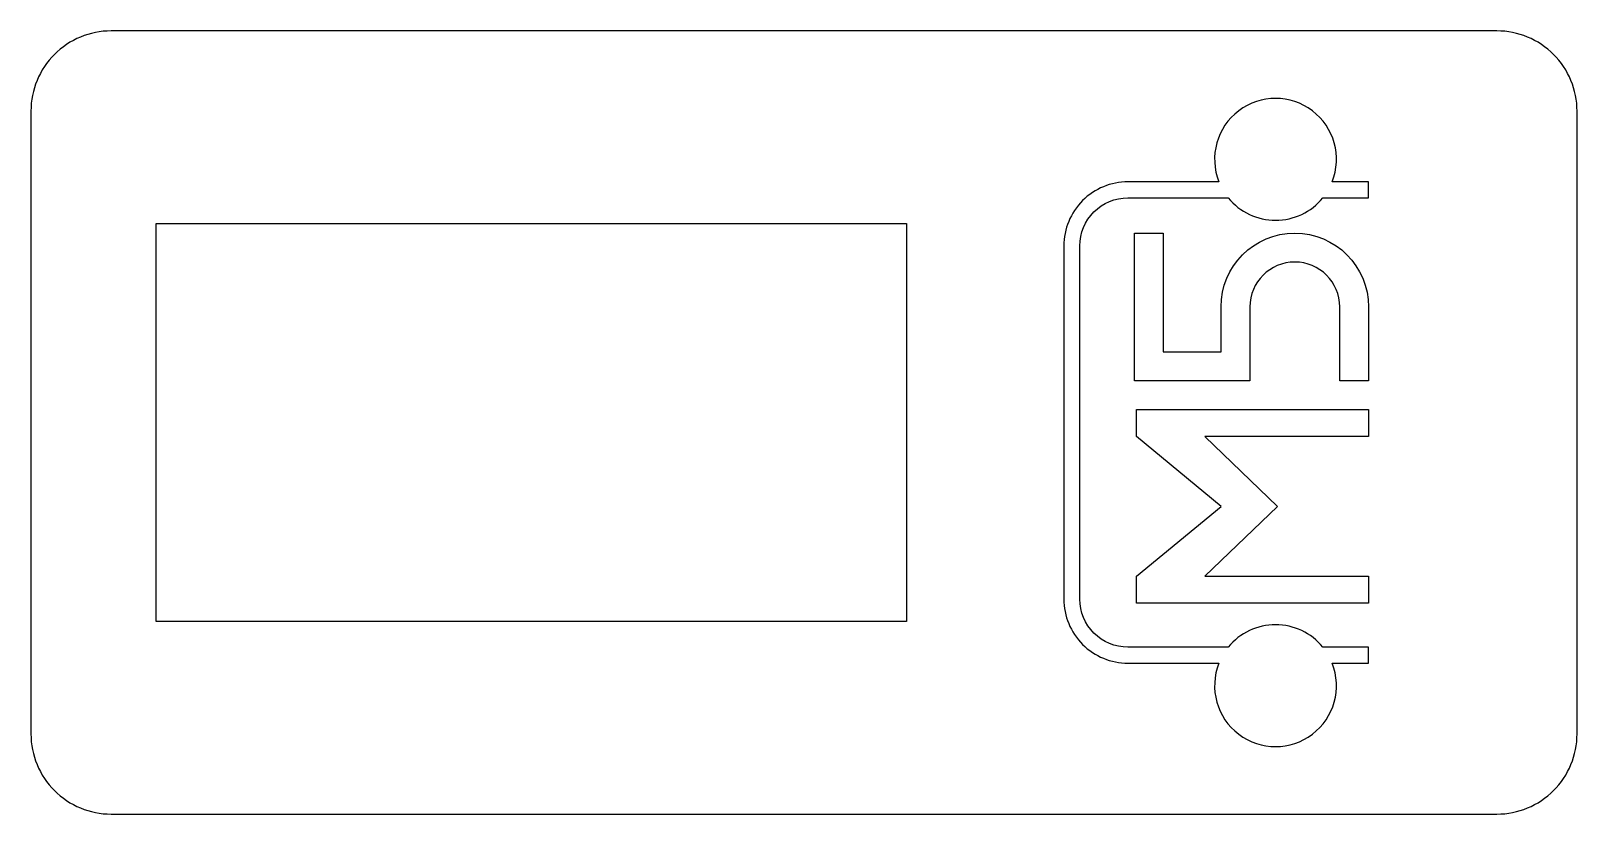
# Model space of a CAD drawing. Header units: millimetres. Extents: x -24.1 to 24.1, y -12.2 to 12.2.
import ezdxf

# ---------------------------------------------------------------- set-up
doc = ezdxf.new("R2010")
doc.units = ezdxf.units.MM
doc.layers.get('0').update_dxf_attribs({"linetype": 'CONTINUOUS'})

msp = doc.modelspace()

# ---------------------------------------------------------------- linework, layer by layer
for points in [[(21.6, -12.2, 0.414214), (24.1, -9.7), (24.1, 9.7, 0.414214), (21.6, 12.2), (-21.6, 12.2, 0.414214), (-24.1, 9.7), (-24.1, -9.7, 0.414214), (-21.6, -12.2)], [(13.227, 7, 0.475191), (16.173, 7), (17.6, 7), (17.6, 7.5), (16.466, 7.5, 1.47196), (12.934, 7.5), (10.1, 7.5, 0.414214), (8.1, 5.5), (8.1, -5.5, 0.414214), (10.1, -7.5), (12.934, -7.5, 1.47196), (16.466, -7.5), (17.6, -7.5), (17.6, -7), (16.173, -7, 0.475191), (13.227, -7), (10.1, -7, -0.414214), (8.6, -5.5), (8.6, 5.5, -0.414214), (10.1, 7)], [(17.6, 3.6), (17.6, 1.3), (16.7, 1.3), (16.7, 3.6, 1), (13.9, 3.6), (13.9, 1.3), (10.3, 1.3), (10.3, 5.9), (11.2, 5.9), (11.2, 2.2), (13, 2.2), (13, 3.6, -1)]]:
    msp.add_lwpolyline(points, format="xyb", close=True)
for points in [[(3.2, 6.2), (3.2, -6.2), (-20.2, -6.2), (-20.2, 6.2)], [(13.001, -2.615), (10.364, -0.44), (10.364, 0.4), (17.6, 0.4), (17.6, -0.44), (12.5, -0.44), (14.764, -2.615), (12.5, -4.79), (17.6, -4.79), (17.6, -5.631), (10.364, -5.631), (10.364, -4.79)]]:
    msp.add_lwpolyline(points, close=True)

doc.saveas('drawing.dxf')
